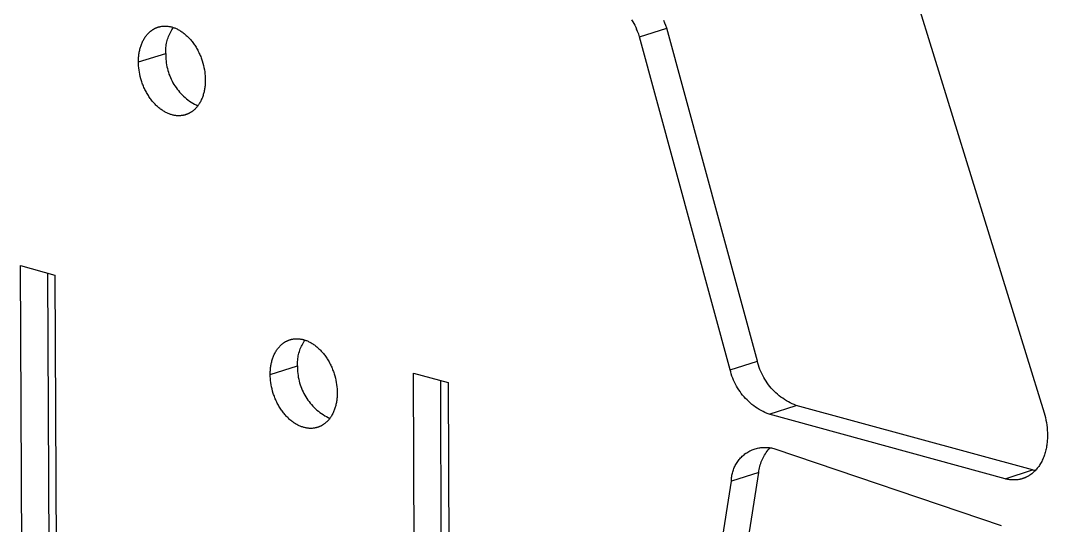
# Model space of a CAD drawing. Header units: millimetres. Extents: x 0 to 4030, y -54 to 2762.
# Drawn here: x 1079.81 to 1121.9, y 660.12 to 680.81 of the extents above; entities that cross this region are included whole.
import ezdxf

# ---------------------------------------------------------------- set-up
doc = ezdxf.new("R2010")
doc.units = ezdxf.units.MM
doc.header["$MEASUREMENT"] = 0
doc.layers.add('Utwórz2D linie widoczne', color=7, linetype='Continuous', true_color=0x000000)

msp = doc.modelspace()

# ---------------------------------------------------------------- linework, layer by layer
at = {"layer": 'Utwórz2D linie widoczne'}
for p, q in [((1116.095, 683.076), (1121.761, 664.738)), ((1104.857, 680.834), (1104.902, 680.761)), ((1104.902, 680.761), (1104.944, 680.687)), ((1104.944, 680.687), (1104.984, 680.611)), ((1106.221, 680.703), (1106.175, 680.807)), ((1106.263, 680.598), (1106.221, 680.703)), ((1084.965, 680.194), (1084.988, 680.223)), ((1084.988, 680.223), (1085.012, 680.25)), ((1085.012, 680.25), (1085.037, 680.277)), ((1085.037, 680.277), (1085.062, 680.303)), ((1085.062, 680.303), (1085.088, 680.327)), ((1085.088, 680.327), (1085.114, 680.351)), ((1085.114, 680.351), (1085.141, 680.373)), ((1085.141, 680.373), (1085.169, 680.395)), ((1085.169, 680.395), (1085.183, 680.405)), ((1085.183, 680.405), (1085.197, 680.415)), ((1085.197, 680.415), (1085.211, 680.424)), ((1085.211, 680.424), (1085.226, 680.434)), ((1085.226, 680.434), (1085.24, 680.443)), ((1085.24, 680.443), (1085.255, 680.452)), ((1085.255, 680.452), (1085.269, 680.46)), ((1085.269, 680.46), (1085.284, 680.468)), ((1085.284, 680.468), (1085.299, 680.476)), ((1085.299, 680.476), (1085.314, 680.484)), ((1085.314, 680.484), (1085.329, 680.491)), ((1085.329, 680.491), (1085.344, 680.498)), ((1085.344, 680.498), (1085.36, 680.505)), ((1085.36, 680.505), (1085.375, 680.512)), ((1085.375, 680.512), (1085.39, 680.518)), ((1085.39, 680.518), (1085.406, 680.524)), ((1085.406, 680.524), (1085.421, 680.529)), ((1085.421, 680.529), (1085.437, 680.534)), ((1085.437, 680.534), (1085.452, 680.539)), ((1085.452, 680.539), (1085.468, 680.544)), ((1085.468, 680.544), (1085.484, 680.548)), ((1085.484, 680.548), (1085.499, 680.552)), ((1085.499, 680.552), (1085.515, 680.556)), ((1085.515, 680.556), (1085.531, 680.56)), ((1085.531, 680.56), (1085.547, 680.563)), ((1085.547, 680.563), (1085.563, 680.566)), ((1085.563, 680.566), (1085.595, 680.571)), ((1085.595, 680.571), (1085.627, 680.575)), ((1085.627, 680.575), (1085.659, 680.578)), ((1085.659, 680.578), (1085.69, 680.58)), ((1085.69, 680.58), (1085.722, 680.58)), ((1085.722, 680.58), (1085.754, 680.58)), ((1085.754, 680.58), (1085.786, 680.579)), ((1085.786, 680.579), (1085.817, 680.576)), ((1085.817, 680.576), (1085.849, 680.573)), ((1085.849, 680.573), (1085.88, 680.569)), ((1085.876, 680.158), (1085.898, 680.213)), ((1085.88, 680.569), (1085.911, 680.563)), ((1085.898, 680.213), (1085.922, 680.267)), ((1085.911, 680.563), (1085.942, 680.557)), ((1085.922, 680.267), (1085.948, 680.32)), ((1085.942, 680.557), (1085.973, 680.55)), ((1085.948, 680.32), (1085.975, 680.372)), ((1085.973, 680.55), (1086.003, 680.543)), ((1085.975, 680.372), (1086.005, 680.424)), ((1086.003, 680.543), (1086.034, 680.534)), ((1086.005, 680.424), (1086.036, 680.474)), ((1086.034, 680.534), (1086.064, 680.524)), ((1086.036, 680.474), (1086.068, 680.523)), ((1086.064, 680.524), (1086.095, 680.514)), ((1086.095, 680.514), (1086.127, 680.502)), ((1086.127, 680.502), (1086.158, 680.49)), ((1086.158, 680.49), (1086.189, 680.476)), ((1086.189, 680.476), (1086.221, 680.461)), ((1086.221, 680.461), (1086.253, 680.445)), ((1086.253, 680.445), (1086.285, 680.428)), ((1086.285, 680.428), (1086.317, 680.41)), ((1086.317, 680.41), (1086.349, 680.391)), ((1086.349, 680.391), (1086.381, 680.371)), ((1086.381, 680.371), (1086.413, 680.35)), ((1086.413, 680.35), (1086.445, 680.328)), ((1086.445, 680.328), (1086.477, 680.305)), ((1086.477, 680.305), (1086.508, 680.28)), ((1086.508, 680.28), (1086.54, 680.255)), ((1086.54, 680.255), (1086.571, 680.228)), ((1086.571, 680.228), (1086.603, 680.2)), ((1104.984, 680.611), (1105.022, 680.534)), ((1105.022, 680.534), (1105.056, 680.456)), ((1105.102, 680.352), (1105.056, 680.456)), ((1105.145, 680.247), (1105.102, 680.352)), ((1105.183, 680.141), (1105.145, 680.247)), ((1105.183, 680.141), (1106.302, 680.492)), ((1106.302, 680.492), (1106.263, 680.598)), ((1110.01, 666.856), (1106.302, 680.492)), ((1084.747, 679.787), (1084.76, 679.825)), ((1084.76, 679.825), (1084.775, 679.862)), ((1084.775, 679.862), (1084.79, 679.898)), ((1084.79, 679.898), (1084.806, 679.934)), ((1084.806, 679.934), (1084.823, 679.969)), ((1084.823, 679.969), (1084.841, 680.004)), ((1084.841, 680.004), (1084.86, 680.037)), ((1084.86, 680.037), (1084.879, 680.07)), ((1084.879, 680.07), (1084.9, 680.103)), ((1084.9, 680.103), (1084.921, 680.134)), ((1084.921, 680.134), (1084.942, 680.164)), ((1084.942, 680.164), (1084.965, 680.194)), ((1085.774, 679.758), (1085.782, 679.816)), ((1085.782, 679.816), (1085.793, 679.874)), ((1085.793, 679.874), (1085.806, 679.932)), ((1085.806, 679.932), (1085.821, 679.989)), ((1085.821, 679.989), (1085.837, 680.046)), ((1085.837, 680.046), (1085.855, 680.102)), ((1085.855, 680.102), (1085.876, 680.158)), ((1086.603, 680.2), (1086.634, 680.172)), ((1086.634, 680.172), (1086.664, 680.142)), ((1086.664, 680.142), (1086.695, 680.111)), ((1086.695, 680.111), (1086.725, 680.079)), ((1086.725, 680.079), (1086.755, 680.047)), ((1086.755, 680.047), (1086.784, 680.013)), ((1086.784, 680.013), (1086.813, 679.978)), ((1086.813, 679.978), (1086.841, 679.943)), ((1086.841, 679.943), (1086.869, 679.907)), ((1086.869, 679.907), (1086.896, 679.87)), ((1086.896, 679.87), (1086.923, 679.832)), ((1086.923, 679.832), (1086.949, 679.793)), ((1086.949, 679.793), (1086.975, 679.754)), ((1108.894, 666.5), (1105.183, 680.141)), ((1084.641, 679.113), (1085.759, 679.463)), ((1084.652, 679.354), (1084.657, 679.394)), ((1084.657, 679.394), (1084.662, 679.434)), ((1084.662, 679.434), (1084.668, 679.474)), ((1084.668, 679.474), (1084.675, 679.514)), ((1084.675, 679.514), (1084.683, 679.554)), ((1084.683, 679.554), (1084.691, 679.594)), ((1084.691, 679.594), (1084.701, 679.633)), ((1084.701, 679.633), (1084.711, 679.672)), ((1084.711, 679.672), (1084.722, 679.711)), ((1084.722, 679.711), (1084.734, 679.749)), ((1084.734, 679.749), (1084.747, 679.787)), ((1085.758, 679.522), (1085.759, 679.581)), ((1085.759, 679.463), (1085.758, 679.522)), ((1085.759, 679.463), (1085.758, 679.384)), ((1085.758, 679.384), (1085.76, 679.306)), ((1085.759, 679.581), (1085.762, 679.64)), ((1085.762, 679.64), (1085.767, 679.699)), ((1085.767, 679.699), (1085.774, 679.758)), ((1086.975, 679.754), (1087, 679.713)), ((1087, 679.713), (1087.024, 679.673)), ((1087.024, 679.673), (1087.047, 679.631)), ((1087.047, 679.631), (1087.07, 679.59)), ((1087.07, 679.59), (1087.092, 679.547)), ((1087.092, 679.547), (1087.114, 679.504)), ((1087.114, 679.504), (1087.134, 679.461)), ((1087.134, 679.461), (1087.154, 679.418)), ((1087.154, 679.418), (1087.173, 679.374)), ((1087.173, 679.374), (1087.191, 679.329)), ((1084.641, 679.113), (1084.642, 679.193)), ((1084.642, 679.032), (1084.641, 679.113)), ((1084.642, 679.193), (1084.643, 679.233)), ((1084.647, 678.95), (1084.642, 679.032)), ((1084.643, 679.233), (1084.645, 679.273)), ((1084.645, 679.273), (1084.648, 679.313)), ((1084.654, 678.865), (1084.647, 678.95)), ((1084.648, 679.313), (1084.652, 679.354)), ((1085.76, 679.306), (1085.764, 679.228)), ((1085.764, 679.228), (1085.771, 679.149)), ((1085.771, 679.149), (1085.781, 679.072)), ((1085.781, 679.072), (1085.793, 678.994)), ((1085.793, 678.994), (1085.808, 678.917)), ((1087.191, 679.329), (1087.208, 679.285)), ((1087.208, 679.285), (1087.225, 679.24)), ((1087.225, 679.24), (1087.24, 679.195)), ((1087.24, 679.195), (1087.255, 679.151)), ((1087.255, 679.151), (1087.282, 679.061)), ((1087.282, 679.061), (1087.306, 678.971)), ((1087.306, 678.971), (1087.326, 678.882)), ((1084.665, 678.78), (1084.654, 678.865)), ((1084.678, 678.692), (1084.665, 678.78)), ((1084.695, 678.604), (1084.678, 678.692)), ((1084.716, 678.515), (1084.695, 678.604)), ((1085.808, 678.917), (1085.825, 678.841)), ((1085.825, 678.841), (1085.846, 678.765)), ((1085.846, 678.765), (1085.868, 678.69)), ((1085.868, 678.69), (1085.893, 678.616)), ((1085.893, 678.616), (1085.921, 678.542)), ((1085.921, 678.542), (1085.951, 678.47)), ((1087.326, 678.882), (1087.343, 678.793)), ((1087.343, 678.793), (1087.357, 678.706)), ((1087.357, 678.706), (1087.367, 678.62)), ((1087.367, 678.62), (1087.375, 678.535)), ((1087.375, 678.535), (1087.379, 678.453)), ((1084.739, 678.425), (1084.716, 678.515)), ((1084.766, 678.335), (1084.739, 678.425)), ((1084.781, 678.29), (1084.766, 678.335)), ((1084.797, 678.245), (1084.781, 678.29)), ((1084.813, 678.201), (1084.797, 678.245)), ((1084.831, 678.156), (1084.813, 678.201)), ((1084.849, 678.112), (1084.831, 678.156)), ((1084.868, 678.068), (1084.849, 678.112)), ((1085.951, 678.47), (1085.984, 678.399)), ((1085.984, 678.399), (1086.019, 678.329)), ((1086.019, 678.329), (1086.056, 678.26)), ((1086.056, 678.26), (1086.096, 678.192)), ((1086.096, 678.192), (1086.138, 678.126)), ((1086.138, 678.126), (1086.182, 678.061)), ((1087.369, 678.131), (1087.365, 678.091)), ((1087.373, 678.171), (1087.369, 678.131)), ((1087.376, 678.212), (1087.373, 678.171)), ((1087.378, 678.252), (1087.376, 678.212)), ((1087.38, 678.292), (1087.378, 678.252)), ((1087.379, 678.453), (1087.381, 678.372)), ((1087.381, 678.372), (1087.38, 678.292)), ((1084.887, 678.025), (1084.868, 678.068)), ((1084.908, 677.981), (1084.887, 678.025)), ((1084.929, 677.939), (1084.908, 677.981)), ((1084.951, 677.896), (1084.929, 677.939)), ((1084.974, 677.854), (1084.951, 677.896)), ((1084.998, 677.813), (1084.974, 677.854)), ((1085.022, 677.772), (1084.998, 677.813)), ((1085.047, 677.732), (1085.022, 677.772)), ((1085.072, 677.693), (1085.047, 677.732)), ((1085.098, 677.654), (1085.072, 677.693)), ((1086.182, 678.061), (1086.229, 677.998)), ((1086.229, 677.998), (1086.277, 677.936)), ((1086.277, 677.936), (1086.328, 677.877)), ((1086.328, 677.877), (1086.38, 677.818)), ((1086.38, 677.818), (1086.435, 677.762)), ((1086.435, 677.762), (1086.491, 677.708)), ((1086.491, 677.708), (1086.55, 677.655)), ((1087.274, 677.697), (1087.261, 677.66)), ((1087.287, 677.735), (1087.274, 677.697)), ((1087.299, 677.774), (1087.287, 677.735)), ((1087.31, 677.812), (1087.299, 677.774)), ((1087.32, 677.851), (1087.31, 677.812)), ((1087.33, 677.891), (1087.32, 677.851)), ((1087.338, 677.93), (1087.33, 677.891)), ((1087.346, 677.97), (1087.338, 677.93)), ((1087.353, 678.01), (1087.346, 677.97)), ((1087.359, 678.05), (1087.353, 678.01)), ((1087.365, 678.091), (1087.359, 678.05)), ((1085.125, 677.616), (1085.098, 677.654)), ((1085.152, 677.579), (1085.125, 677.616)), ((1085.18, 677.543), (1085.152, 677.579)), ((1085.208, 677.508), (1085.18, 677.543)), ((1085.237, 677.473), (1085.208, 677.508)), ((1085.266, 677.439), (1085.237, 677.473)), ((1085.296, 677.407), (1085.266, 677.439)), ((1085.326, 677.375), (1085.296, 677.407)), ((1085.357, 677.344), (1085.326, 677.375)), ((1085.387, 677.315), (1085.357, 677.344)), ((1085.418, 677.286), (1085.387, 677.315)), ((1085.449, 677.258), (1085.418, 677.286)), ((1086.55, 677.655), (1086.61, 677.605)), ((1086.61, 677.605), (1086.671, 677.556)), ((1086.671, 677.556), (1086.735, 677.51)), ((1086.735, 677.51), (1086.8, 677.466)), ((1086.8, 677.466), (1086.866, 677.424)), ((1086.866, 677.424), (1086.934, 677.385)), ((1086.934, 677.385), (1087.003, 677.347)), ((1087.003, 677.347), (1087.073, 677.312)), ((1087.056, 677.291), (1087.033, 677.262)), ((1087.079, 677.32), (1087.056, 677.291)), ((1087.1, 677.351), (1087.079, 677.32)), ((1087.121, 677.382), (1087.1, 677.351)), ((1087.142, 677.414), (1087.121, 677.382)), ((1087.161, 677.447), (1087.142, 677.414)), ((1087.18, 677.481), (1087.161, 677.447)), ((1087.198, 677.516), (1087.18, 677.481)), ((1087.215, 677.551), (1087.198, 677.516)), ((1087.231, 677.587), (1087.215, 677.551)), ((1087.246, 677.623), (1087.231, 677.587)), ((1087.261, 677.66), (1087.246, 677.623)), ((1085.481, 677.232), (1085.449, 677.258)), ((1085.512, 677.206), (1085.481, 677.232)), ((1085.544, 677.182), (1085.512, 677.206)), ((1085.576, 677.158), (1085.544, 677.182)), ((1085.608, 677.136), (1085.576, 677.158)), ((1085.64, 677.115), (1085.608, 677.136)), ((1085.672, 677.095), (1085.64, 677.115)), ((1085.704, 677.076), (1085.672, 677.095)), ((1085.736, 677.058), (1085.704, 677.076)), ((1085.768, 677.041), (1085.736, 677.058)), ((1085.8, 677.025), (1085.768, 677.041)), ((1085.831, 677.01), (1085.8, 677.025)), ((1085.863, 676.996), (1085.831, 677.01)), ((1085.894, 676.984), (1085.863, 676.996)), ((1085.925, 676.972), (1085.894, 676.984)), ((1085.956, 676.961), (1085.925, 676.972)), ((1085.987, 676.952), (1085.956, 676.961)), ((1086.017, 676.943), (1085.987, 676.952)), ((1086.048, 676.935), (1086.017, 676.943)), ((1086.078, 676.928), (1086.048, 676.935)), ((1086.109, 676.922), (1086.078, 676.928)), ((1086.14, 676.917), (1086.109, 676.922)), ((1086.171, 676.913), (1086.14, 676.917)), ((1086.203, 676.909), (1086.171, 676.913)), ((1086.235, 676.907), (1086.203, 676.909)), ((1086.266, 676.906), (1086.235, 676.907)), ((1086.298, 676.905), (1086.266, 676.906)), ((1086.33, 676.906), (1086.298, 676.905)), ((1086.362, 676.908), (1086.33, 676.906)), ((1086.394, 676.91), (1086.362, 676.908)), ((1086.426, 676.914), (1086.394, 676.91)), ((1086.458, 676.919), (1086.426, 676.914)), ((1086.473, 676.922), (1086.458, 676.919)), ((1086.489, 676.926), (1086.473, 676.922)), ((1086.505, 676.929), (1086.489, 676.926)), ((1086.521, 676.933), (1086.505, 676.929)), ((1086.537, 676.937), (1086.521, 676.933)), ((1086.552, 676.941), (1086.537, 676.937)), ((1086.568, 676.946), (1086.552, 676.941)), ((1086.584, 676.951), (1086.568, 676.946)), ((1086.599, 676.956), (1086.584, 676.951)), ((1086.615, 676.962), (1086.599, 676.956)), ((1086.63, 676.968), (1086.615, 676.962)), ((1086.646, 676.974), (1086.63, 676.968)), ((1086.661, 676.98), (1086.646, 676.974)), ((1086.676, 676.987), (1086.661, 676.98)), ((1086.691, 676.994), (1086.676, 676.987)), ((1086.706, 677.001), (1086.691, 676.994)), ((1086.721, 677.009), (1086.706, 677.001)), ((1086.736, 677.017), (1086.721, 677.009)), ((1086.751, 677.025), (1086.736, 677.017)), ((1086.766, 677.033), (1086.751, 677.025)), ((1086.78, 677.042), (1086.766, 677.033)), ((1086.795, 677.051), (1086.78, 677.042)), ((1086.809, 677.061), (1086.795, 677.051)), ((1086.824, 677.07), (1086.809, 677.061)), ((1086.838, 677.08), (1086.824, 677.07)), ((1086.852, 677.09), (1086.838, 677.08)), ((1086.879, 677.112), (1086.852, 677.09)), ((1086.906, 677.134), (1086.879, 677.112)), ((1086.933, 677.158), (1086.906, 677.134)), ((1086.959, 677.182), (1086.933, 677.158)), ((1086.984, 677.208), (1086.959, 677.182)), ((1087.009, 677.234), (1086.984, 677.208)), ((1087.033, 677.262), (1087.009, 677.234)), ((1079.953, 637.827), (1079.808, 670.764)), ((1079.808, 670.764), (1081.218, 670.379)), ((1081.068, 638.189), (1080.928, 670.458)), ((1081.218, 670.379), (1081.359, 637.431)), ((1090.545, 667.566), (1090.573, 667.587)), ((1090.573, 667.587), (1090.587, 667.597)), ((1090.587, 667.597), (1090.601, 667.607)), ((1090.601, 667.607), (1090.615, 667.617)), ((1090.615, 667.617), (1090.63, 667.626)), ((1090.63, 667.626), (1090.644, 667.635)), ((1090.644, 667.635), (1090.659, 667.644)), ((1090.659, 667.644), (1090.674, 667.652)), ((1090.674, 667.652), (1090.688, 667.66)), ((1090.688, 667.66), (1090.703, 667.668)), ((1090.703, 667.668), (1090.718, 667.676)), ((1090.718, 667.676), (1090.733, 667.683)), ((1090.733, 667.683), (1090.749, 667.69)), ((1090.749, 667.69), (1090.764, 667.697)), ((1090.764, 667.697), (1090.779, 667.703)), ((1090.779, 667.703), (1090.795, 667.709)), ((1090.795, 667.709), (1090.81, 667.715)), ((1090.81, 667.715), (1090.826, 667.721)), ((1090.826, 667.721), (1090.841, 667.726)), ((1090.841, 667.726), (1090.857, 667.731)), ((1090.857, 667.731), (1090.873, 667.735)), ((1090.873, 667.735), (1090.888, 667.74)), ((1090.888, 667.74), (1090.904, 667.744)), ((1090.904, 667.744), (1090.92, 667.747)), ((1090.92, 667.747), (1090.936, 667.751)), ((1090.936, 667.751), (1090.952, 667.754)), ((1090.952, 667.754), (1090.968, 667.757)), ((1090.968, 667.757), (1090.999, 667.762)), ((1090.999, 667.762), (1091.031, 667.766)), ((1091.031, 667.766), (1091.063, 667.768)), ((1091.063, 667.768), (1091.095, 667.77)), ((1091.095, 667.77), (1091.127, 667.771)), ((1091.127, 667.771), (1091.159, 667.77)), ((1091.159, 667.77), (1091.191, 667.769)), ((1091.191, 667.769), (1091.223, 667.766)), ((1091.223, 667.766), (1091.254, 667.763)), ((1091.254, 667.763), (1091.286, 667.758)), ((1091.286, 667.758), (1091.317, 667.753)), ((1091.317, 667.753), (1091.348, 667.747)), ((1091.348, 667.747), (1091.378, 667.74)), ((1091.374, 667.565), (1091.402, 667.616)), ((1091.378, 667.74), (1091.409, 667.732)), ((1091.402, 667.616), (1091.433, 667.666)), ((1091.409, 667.732), (1091.439, 667.723)), ((1091.433, 667.666), (1091.465, 667.715)), ((1091.439, 667.723), (1091.47, 667.713)), ((1091.47, 667.713), (1091.501, 667.703)), ((1091.501, 667.703), (1091.532, 667.691)), ((1091.532, 667.691), (1091.564, 667.678)), ((1091.564, 667.678), (1091.595, 667.664)), ((1091.595, 667.664), (1091.627, 667.65)), ((1091.627, 667.65), (1091.659, 667.634)), ((1091.659, 667.634), (1091.691, 667.617)), ((1091.691, 667.617), (1091.723, 667.599)), ((1091.723, 667.599), (1091.755, 667.58)), ((1090.209, 667.128), (1090.226, 667.163)), ((1090.226, 667.163), (1090.244, 667.198)), ((1090.244, 667.198), (1090.263, 667.231)), ((1090.263, 667.231), (1090.282, 667.264)), ((1090.282, 667.264), (1090.303, 667.296)), ((1090.303, 667.296), (1090.324, 667.328)), ((1090.324, 667.328), (1090.346, 667.358)), ((1090.346, 667.358), (1090.368, 667.388)), ((1090.368, 667.388), (1090.392, 667.416)), ((1090.392, 667.416), (1090.416, 667.444)), ((1090.416, 667.444), (1090.44, 667.47)), ((1090.44, 667.47), (1090.466, 667.496)), ((1090.466, 667.496), (1090.492, 667.52)), ((1090.492, 667.52), (1090.518, 667.544)), ((1090.518, 667.544), (1090.545, 667.566)), ((1091.206, 667.128), (1091.221, 667.185)), ((1091.221, 667.185), (1091.237, 667.241)), ((1091.237, 667.241), (1091.255, 667.297)), ((1091.255, 667.297), (1091.275, 667.352)), ((1091.275, 667.352), (1091.297, 667.407)), ((1091.297, 667.407), (1091.321, 667.46)), ((1091.321, 667.46), (1091.346, 667.513)), ((1091.346, 667.513), (1091.374, 667.565)), ((1091.755, 667.58), (1091.787, 667.559)), ((1091.787, 667.559), (1091.819, 667.538)), ((1091.819, 667.538), (1091.851, 667.516)), ((1091.851, 667.516), (1091.883, 667.492)), ((1091.883, 667.492), (1091.915, 667.468)), ((1091.915, 667.468), (1091.946, 667.442)), ((1091.946, 667.442), (1091.978, 667.415)), ((1091.978, 667.415), (1092.009, 667.388)), ((1092.009, 667.388), (1092.04, 667.359)), ((1092.04, 667.359), (1092.071, 667.329)), ((1092.071, 667.329), (1092.101, 667.298)), ((1092.101, 667.298), (1092.132, 667.266)), ((1092.132, 667.266), (1092.161, 667.234)), ((1092.161, 667.234), (1092.191, 667.2)), ((1092.191, 667.2), (1092.219, 667.165)), ((1092.219, 667.165), (1092.248, 667.13)), ((1090.078, 666.71), (1090.085, 666.749)), ((1090.085, 666.749), (1090.094, 666.789)), ((1090.094, 666.789), (1090.103, 666.828)), ((1090.103, 666.828), (1090.114, 666.867)), ((1090.114, 666.867), (1090.125, 666.906)), ((1090.125, 666.906), (1090.137, 666.944)), ((1090.137, 666.944), (1090.15, 666.982)), ((1090.15, 666.982), (1090.163, 667.019)), ((1090.163, 667.019), (1090.178, 667.056)), ((1090.178, 667.056), (1090.193, 667.093)), ((1090.193, 667.093), (1090.209, 667.128)), ((1091.159, 666.722), (1091.16, 666.78)), ((1091.16, 666.78), (1091.163, 666.839)), ((1091.163, 666.839), (1091.168, 666.897)), ((1091.168, 666.897), (1091.174, 666.955)), ((1091.174, 666.955), (1091.183, 667.013)), ((1091.183, 667.013), (1091.194, 667.071)), ((1091.194, 667.071), (1091.206, 667.128)), ((1092.248, 667.13), (1092.276, 667.093)), ((1092.276, 667.093), (1092.303, 667.056)), ((1092.303, 667.056), (1092.33, 667.018)), ((1092.33, 667.018), (1092.356, 666.979)), ((1092.356, 666.979), (1092.382, 666.94)), ((1092.382, 666.94), (1092.407, 666.9)), ((1092.407, 666.9), (1092.431, 666.859)), ((1092.431, 666.859), (1092.454, 666.818)), ((1092.454, 666.818), (1092.477, 666.776)), ((1092.477, 666.776), (1092.499, 666.733)), ((1108.894, 666.5), (1110.01, 666.856)), ((1110.033, 666.769), (1110.01, 666.856)), ((1110.058, 666.683), (1110.033, 666.769)), ((1090.043, 666.309), (1091.16, 666.663)), ((1090.043, 666.309), (1090.044, 666.389)), ((1090.044, 666.389), (1090.045, 666.429)), ((1090.045, 666.429), (1090.048, 666.469)), ((1090.048, 666.469), (1090.051, 666.509)), ((1090.051, 666.509), (1090.055, 666.549)), ((1090.055, 666.549), (1090.059, 666.589)), ((1090.059, 666.589), (1090.065, 666.63)), ((1090.065, 666.63), (1090.071, 666.67)), ((1090.071, 666.67), (1090.078, 666.71)), ((1091.16, 666.663), (1091.159, 666.722)), ((1091.16, 666.663), (1091.159, 666.584)), ((1091.159, 666.584), (1091.161, 666.505)), ((1091.161, 666.505), (1091.165, 666.427)), ((1091.165, 666.427), (1091.172, 666.348)), ((1091.172, 666.348), (1091.182, 666.27)), ((1092.499, 666.733), (1092.521, 666.691)), ((1092.521, 666.691), (1092.541, 666.647)), ((1092.541, 666.647), (1092.561, 666.604)), ((1092.561, 666.604), (1092.58, 666.56)), ((1092.58, 666.56), (1092.598, 666.515)), ((1092.598, 666.515), (1092.615, 666.471)), ((1092.615, 666.471), (1092.632, 666.426)), ((1092.632, 666.426), (1092.648, 666.381)), ((1092.648, 666.381), (1092.662, 666.336)), ((1092.662, 666.336), (1092.689, 666.247)), ((1096.01, 633.303), (1095.916, 666.365)), ((1095.916, 666.365), (1097.338, 665.977)), ((1108.916, 666.413), (1108.894, 666.5)), ((1108.941, 666.327), (1108.916, 666.413)), ((1108.969, 666.241), (1108.941, 666.327)), ((1110.086, 666.597), (1110.058, 666.683)), ((1110.117, 666.513), (1110.086, 666.597)), ((1110.151, 666.43), (1110.117, 666.513)), ((1110.188, 666.348), (1110.151, 666.43)), ((1110.228, 666.267), (1110.188, 666.348)), ((1090.044, 666.228), (1090.043, 666.309)), ((1090.049, 666.146), (1090.044, 666.228)), ((1090.056, 666.061), (1090.049, 666.146)), ((1090.067, 665.975), (1090.056, 666.061)), ((1090.08, 665.888), (1090.067, 665.975)), ((1091.182, 666.27), (1091.194, 666.192)), ((1091.194, 666.192), (1091.209, 666.115)), ((1091.209, 666.115), (1091.227, 666.038)), ((1091.227, 666.038), (1091.247, 665.962)), ((1091.247, 665.962), (1091.27, 665.887)), ((1092.689, 666.247), (1092.713, 666.157)), ((1092.713, 666.157), (1092.733, 666.067)), ((1092.733, 666.067), (1092.75, 665.979)), ((1092.75, 665.979), (1092.764, 665.892)), ((1097.124, 633.668), (1097.035, 666.06)), ((1097.338, 665.977), (1097.428, 632.903)), ((1109, 666.157), (1108.969, 666.241)), ((1109.034, 666.074), (1109, 666.157)), ((1109.071, 665.992), (1109.034, 666.074)), ((1109.111, 665.911), (1109.071, 665.992)), ((1109.154, 665.832), (1109.111, 665.911)), ((1110.27, 666.188), (1110.228, 666.267)), ((1110.316, 666.11), (1110.27, 666.188)), ((1110.364, 666.034), (1110.316, 666.11)), ((1110.414, 665.96), (1110.364, 666.034)), ((1110.467, 665.887), (1110.414, 665.96)), ((1090.097, 665.8), (1090.08, 665.888)), ((1090.118, 665.711), (1090.097, 665.8)), ((1090.141, 665.621), (1090.118, 665.711)), ((1090.168, 665.531), (1090.141, 665.621)), ((1090.183, 665.486), (1090.168, 665.531)), ((1090.199, 665.441), (1090.183, 665.486)), ((1091.27, 665.887), (1091.295, 665.812)), ((1091.295, 665.812), (1091.323, 665.739)), ((1091.323, 665.739), (1091.354, 665.666)), ((1091.354, 665.666), (1091.386, 665.595)), ((1091.386, 665.595), (1091.422, 665.524)), ((1091.422, 665.524), (1091.46, 665.455)), ((1092.764, 665.892), (1092.775, 665.806)), ((1092.775, 665.806), (1092.782, 665.721)), ((1092.782, 665.721), (1092.786, 665.639)), ((1092.786, 665.639), (1092.788, 665.558)), ((1092.788, 665.558), (1092.787, 665.478)), ((1109.199, 665.754), (1109.154, 665.832)), ((1109.247, 665.678), (1109.199, 665.754)), ((1109.298, 665.603), (1109.247, 665.678)), ((1109.351, 665.531), (1109.298, 665.603)), ((1109.406, 665.46), (1109.351, 665.531)), ((1110.523, 665.816), (1110.467, 665.887)), ((1110.581, 665.748), (1110.523, 665.816)), ((1110.642, 665.681), (1110.581, 665.748)), ((1110.704, 665.617), (1110.642, 665.681)), ((1110.769, 665.554), (1110.704, 665.617)), ((1110.836, 665.494), (1110.769, 665.554)), ((1110.905, 665.437), (1110.836, 665.494)), ((1090.215, 665.397), (1090.199, 665.441)), ((1090.233, 665.352), (1090.215, 665.397)), ((1090.251, 665.308), (1090.233, 665.352)), ((1090.27, 665.264), (1090.251, 665.308)), ((1090.289, 665.22), (1090.27, 665.264)), ((1090.31, 665.177), (1090.289, 665.22)), ((1090.331, 665.134), (1090.31, 665.177)), ((1090.353, 665.092), (1090.331, 665.134)), ((1090.376, 665.05), (1090.353, 665.092)), ((1091.46, 665.455), (1091.5, 665.387)), ((1091.5, 665.387), (1091.542, 665.321)), ((1091.542, 665.321), (1091.586, 665.256)), ((1091.586, 665.256), (1091.633, 665.193)), ((1091.633, 665.193), (1091.682, 665.131)), ((1091.682, 665.131), (1091.733, 665.071)), ((1091.733, 665.071), (1091.786, 665.013)), ((1092.737, 665.078), (1092.727, 665.038)), ((1092.745, 665.117), (1092.737, 665.078)), ((1092.753, 665.157), (1092.745, 665.117)), ((1092.76, 665.197), (1092.753, 665.157)), ((1092.766, 665.237), (1092.76, 665.197)), ((1092.771, 665.277), (1092.766, 665.237)), ((1092.776, 665.317), (1092.771, 665.277)), ((1092.78, 665.358), (1092.776, 665.317)), ((1092.783, 665.398), (1092.78, 665.358)), ((1092.785, 665.438), (1092.783, 665.398)), ((1092.787, 665.478), (1092.785, 665.438)), ((1109.464, 665.391), (1109.406, 665.46)), ((1109.525, 665.325), (1109.464, 665.391)), ((1109.588, 665.26), (1109.525, 665.325)), ((1109.653, 665.198), (1109.588, 665.26)), ((1109.72, 665.138), (1109.653, 665.198)), ((1109.789, 665.08), (1109.72, 665.138)), ((1109.86, 665.025), (1109.789, 665.08)), ((1110.977, 665.382), (1110.905, 665.437)), ((1111.049, 665.329), (1110.977, 665.382)), ((1111.124, 665.279), (1111.049, 665.329)), ((1111.201, 665.232), (1111.124, 665.279)), ((1111.279, 665.187), (1111.201, 665.232)), ((1111.358, 665.145), (1111.279, 665.187)), ((1111.439, 665.106), (1111.358, 665.145)), ((1111.521, 665.069), (1111.439, 665.106)), ((1111.605, 665.036), (1111.521, 665.069)), ((1090.4, 665.009), (1090.376, 665.05)), ((1090.424, 664.968), (1090.4, 665.009)), ((1090.449, 664.928), (1090.424, 664.968)), ((1090.474, 664.888), (1090.449, 664.928)), ((1090.501, 664.85), (1090.474, 664.888)), ((1090.527, 664.812), (1090.501, 664.85)), ((1090.555, 664.775), (1090.527, 664.812)), ((1090.582, 664.738), (1090.555, 664.775)), ((1090.611, 664.703), (1090.582, 664.738)), ((1090.64, 664.668), (1090.611, 664.703)), ((1090.669, 664.634), (1090.64, 664.668)), ((1091.786, 665.013), (1091.841, 664.956)), ((1091.841, 664.956), (1091.898, 664.902)), ((1091.898, 664.902), (1091.957, 664.849)), ((1091.957, 664.849), (1092.017, 664.799)), ((1092.017, 664.799), (1092.079, 664.75)), ((1092.079, 664.75), (1092.143, 664.704)), ((1092.143, 664.704), (1092.208, 664.66)), ((1092.208, 664.66), (1092.275, 664.618)), ((1092.586, 664.669), (1092.567, 664.635)), ((1092.604, 664.703), (1092.586, 664.669)), ((1092.621, 664.738), (1092.604, 664.703)), ((1092.637, 664.774), (1092.621, 664.738)), ((1092.653, 664.81), (1092.637, 664.774)), ((1092.667, 664.847), (1092.653, 664.81)), ((1092.681, 664.885), (1092.667, 664.847)), ((1092.694, 664.922), (1092.681, 664.885)), ((1092.706, 664.961), (1092.694, 664.922)), ((1092.717, 664.999), (1092.706, 664.961)), ((1092.727, 665.038), (1092.717, 664.999)), ((1109.933, 664.972), (1109.86, 665.025)), ((1110.007, 664.922), (1109.933, 664.972)), ((1110.084, 664.875), (1110.007, 664.922)), ((1110.162, 664.83), (1110.084, 664.875)), ((1110.241, 664.788), (1110.162, 664.83)), ((1110.322, 664.749), (1110.241, 664.788)), ((1110.405, 664.713), (1110.322, 664.749)), ((1110.488, 664.679), (1110.405, 664.713)), ((1110.488, 664.679), (1111.605, 665.036)), ((1120.165, 662.033), (1110.488, 664.679)), ((1121.281, 662.392), (1111.605, 665.036)), ((1121.761, 664.738), (1121.79, 664.638)), ((1121.79, 664.638), (1121.815, 664.537)), ((1090.699, 664.602), (1090.669, 664.634)), ((1090.729, 664.57), (1090.699, 664.602)), ((1090.759, 664.539), (1090.729, 664.57)), ((1090.79, 664.509), (1090.759, 664.539)), ((1090.821, 664.48), (1090.79, 664.509)), ((1090.852, 664.453), (1090.821, 664.48)), ((1090.884, 664.426), (1090.852, 664.453)), ((1090.915, 664.4), (1090.884, 664.426)), ((1090.947, 664.376), (1090.915, 664.4)), ((1090.979, 664.352), (1090.947, 664.376)), ((1091.011, 664.33), (1090.979, 664.352)), ((1091.043, 664.309), (1091.011, 664.33)), ((1091.075, 664.288), (1091.043, 664.309)), ((1091.107, 664.269), (1091.075, 664.288)), ((1091.139, 664.251), (1091.107, 664.269)), ((1091.171, 664.234), (1091.139, 664.251)), ((1091.203, 664.218), (1091.171, 664.234)), ((1091.235, 664.203), (1091.203, 664.218)), ((1092.171, 664.223), (1092.156, 664.215)), ((1092.186, 664.232), (1092.171, 664.223)), ((1092.2, 664.241), (1092.186, 664.232)), ((1092.215, 664.25), (1092.2, 664.241)), ((1092.229, 664.26), (1092.215, 664.25)), ((1092.243, 664.27), (1092.229, 664.26)), ((1092.257, 664.28), (1092.243, 664.27)), ((1092.285, 664.301), (1092.257, 664.28)), ((1092.275, 664.618), (1092.343, 664.579)), ((1092.312, 664.323), (1092.285, 664.301)), ((1092.338, 664.346), (1092.312, 664.323)), ((1092.364, 664.371), (1092.338, 664.346)), ((1092.343, 664.579), (1092.413, 664.542)), ((1092.39, 664.396), (1092.364, 664.371)), ((1092.414, 664.423), (1092.39, 664.396)), ((1092.413, 664.542), (1092.483, 664.507)), ((1092.439, 664.451), (1092.414, 664.423)), ((1092.462, 664.479), (1092.439, 664.451)), ((1092.484, 664.509), (1092.462, 664.479)), ((1092.506, 664.539), (1092.484, 664.509)), ((1092.527, 664.57), (1092.506, 664.539)), ((1092.548, 664.602), (1092.527, 664.57)), ((1092.567, 664.635), (1092.548, 664.602)), ((1121.815, 664.537), (1121.837, 664.436)), ((1121.837, 664.436), (1121.856, 664.334)), ((1121.856, 664.334), (1121.871, 664.231)), ((1121.871, 664.231), (1121.884, 664.128)), ((1091.266, 664.19), (1091.235, 664.203)), ((1091.297, 664.177), (1091.266, 664.19)), ((1091.329, 664.165), (1091.297, 664.177)), ((1091.36, 664.154), (1091.329, 664.165)), ((1091.39, 664.145), (1091.36, 664.154)), ((1091.421, 664.136), (1091.39, 664.145)), ((1091.451, 664.128), (1091.421, 664.136)), ((1091.482, 664.121), (1091.451, 664.128)), ((1091.513, 664.115), (1091.482, 664.121)), ((1091.544, 664.109), (1091.513, 664.115)), ((1091.575, 664.105), (1091.544, 664.109)), ((1091.607, 664.101), (1091.575, 664.105)), ((1091.639, 664.099), (1091.607, 664.101)), ((1091.67, 664.097), (1091.639, 664.099)), ((1091.702, 664.097), (1091.67, 664.097)), ((1091.734, 664.097), (1091.702, 664.097)), ((1091.766, 664.099), (1091.734, 664.097)), ((1091.798, 664.102), (1091.766, 664.099)), ((1091.83, 664.105), (1091.798, 664.102)), ((1091.862, 664.11), (1091.83, 664.105)), ((1091.878, 664.113), (1091.862, 664.11)), ((1091.894, 664.116), (1091.878, 664.113)), ((1091.91, 664.12), (1091.894, 664.116)), ((1091.926, 664.124), (1091.91, 664.12)), ((1091.941, 664.128), (1091.926, 664.124)), ((1091.957, 664.132), (1091.941, 664.128)), ((1091.973, 664.137), (1091.957, 664.132)), ((1091.989, 664.141), (1091.973, 664.137)), ((1092.004, 664.147), (1091.989, 664.141)), ((1092.02, 664.152), (1092.004, 664.147)), ((1092.035, 664.158), (1092.02, 664.152)), ((1092.051, 664.164), (1092.035, 664.158)), ((1092.066, 664.17), (1092.051, 664.164)), ((1092.081, 664.177), (1092.066, 664.17)), ((1092.096, 664.184), (1092.081, 664.177)), ((1092.111, 664.191), (1092.096, 664.184)), ((1092.127, 664.199), (1092.111, 664.191)), ((1092.141, 664.206), (1092.127, 664.199)), ((1092.156, 664.215), (1092.141, 664.206)), ((1121.884, 664.128), (1121.892, 664.024)), ((1121.892, 664.024), (1121.898, 663.92)), ((1121.898, 663.92), (1121.9, 663.816)), ((1121.9, 663.816), (1121.898, 663.716)), ((1121.871, 663.414), (1121.863, 663.363)), ((1121.878, 663.464), (1121.871, 663.414)), ((1121.884, 663.515), (1121.878, 663.464)), ((1121.889, 663.565), (1121.884, 663.515)), ((1121.893, 663.615), (1121.889, 663.565)), ((1121.896, 663.666), (1121.893, 663.615)), ((1121.898, 663.716), (1121.896, 663.666)), ((1109.357, 662.924), (1109.391, 662.957)), ((1109.391, 662.957), (1109.427, 662.988)), ((1109.427, 662.988), (1109.464, 663.019)), ((1109.464, 663.019), (1109.501, 663.048)), ((1109.501, 663.048), (1109.54, 663.076)), ((1109.54, 663.076), (1109.58, 663.102)), ((1109.58, 663.102), (1109.62, 663.127)), ((1109.62, 663.127), (1109.662, 663.151)), ((1109.662, 663.151), (1109.704, 663.173)), ((1109.704, 663.173), (1109.747, 663.194)), ((1109.747, 663.194), (1109.791, 663.213)), ((1109.791, 663.213), (1109.835, 663.231)), ((1109.835, 663.231), (1109.88, 663.247)), ((1109.88, 663.247), (1109.925, 663.262)), ((1109.925, 663.262), (1109.971, 663.275)), ((1109.971, 663.275), (1110.018, 663.286)), ((1110.018, 663.286), (1110.064, 663.296)), ((1110.064, 663.296), (1110.111, 663.304)), ((1110.111, 663.304), (1110.158, 663.31)), ((1110.158, 663.31), (1110.206, 663.315)), ((1110.206, 663.315), (1110.254, 663.319)), ((1110.254, 663.319), (1110.301, 663.32)), ((1110.276, 662.951), (1110.307, 663.006)), ((1110.301, 663.32), (1110.349, 663.32)), ((1110.307, 663.006), (1110.339, 663.06)), ((1110.339, 663.06), (1110.374, 663.113)), ((1110.349, 663.32), (1110.397, 663.318)), ((1110.374, 663.113), (1110.41, 663.165)), ((1110.397, 663.318), (1110.444, 663.315)), ((1110.41, 663.165), (1110.448, 663.215)), ((1110.444, 663.315), (1110.492, 663.31)), ((1110.448, 663.215), (1110.488, 663.264)), ((1110.488, 663.264), (1110.529, 663.312)), ((1110.492, 663.31), (1110.539, 663.303)), ((1110.539, 663.303), (1110.586, 663.295)), ((1110.586, 663.295), (1110.632, 663.285)), ((1110.632, 663.285), (1110.679, 663.273)), ((1110.679, 663.273), (1110.725, 663.26)), ((1110.725, 663.26), (1120.003, 660.12)), ((1121.762, 662.971), (1121.745, 662.925)), ((1121.778, 663.019), (1121.762, 662.971)), ((1121.794, 663.067), (1121.778, 663.019)), ((1121.808, 663.115), (1121.794, 663.067)), ((1121.821, 663.164), (1121.808, 663.115)), ((1121.833, 663.214), (1121.821, 663.164)), ((1121.844, 663.263), (1121.833, 663.214)), ((1121.854, 663.313), (1121.844, 663.263)), ((1121.863, 663.363), (1121.854, 663.313)), ((1109.062, 662.494), (1109.082, 662.537)), ((1109.082, 662.537), (1109.103, 662.58)), ((1109.103, 662.58), (1109.126, 662.622)), ((1109.126, 662.622), (1109.15, 662.663)), ((1109.15, 662.663), (1109.175, 662.703)), ((1109.175, 662.703), (1109.202, 662.742)), ((1109.202, 662.742), (1109.231, 662.781)), ((1109.231, 662.781), (1109.26, 662.818)), ((1109.26, 662.818), (1109.291, 662.854)), ((1109.291, 662.854), (1109.323, 662.89)), ((1109.323, 662.89), (1109.357, 662.924)), ((1110.098, 662.48), (1110.113, 662.542)), ((1110.113, 662.542), (1110.13, 662.602)), ((1110.13, 662.602), (1110.15, 662.662)), ((1110.15, 662.662), (1110.171, 662.722)), ((1110.171, 662.722), (1110.194, 662.78)), ((1110.194, 662.78), (1110.22, 662.838)), ((1110.22, 662.838), (1110.247, 662.895)), ((1110.247, 662.895), (1110.276, 662.951)), ((1121.54, 662.538), (1121.512, 662.5)), ((1121.567, 662.577), (1121.54, 662.538)), ((1121.593, 662.617), (1121.567, 662.577)), ((1121.617, 662.659), (1121.593, 662.617)), ((1121.641, 662.701), (1121.617, 662.659)), ((1121.664, 662.744), (1121.641, 662.701)), ((1121.686, 662.788), (1121.664, 662.744)), ((1121.706, 662.833), (1121.686, 662.788)), ((1121.726, 662.878), (1121.706, 662.833)), ((1121.745, 662.925), (1121.726, 662.878)), ((1105.082, 630.528), (1110.064, 662.294)), ((1110.064, 662.294), (1108.948, 661.937)), ((1108.955, 662.08), (1108.96, 662.127)), ((1108.96, 662.127), (1108.967, 662.174)), ((1108.967, 662.174), (1108.976, 662.221)), ((1108.976, 662.221), (1108.986, 662.268)), ((1108.986, 662.268), (1108.998, 662.314)), ((1108.998, 662.314), (1109.012, 662.36)), ((1109.012, 662.36), (1109.027, 662.405)), ((1109.027, 662.405), (1109.044, 662.45)), ((1109.044, 662.45), (1109.062, 662.494)), ((1110.064, 662.294), (1110.073, 662.357)), ((1110.073, 662.357), (1110.085, 662.419)), ((1110.085, 662.419), (1110.098, 662.48)), ((1120.165, 662.033), (1121.281, 662.392)), ((1121.077, 662.121), (1121.058, 662.111)), ((1121.096, 662.131), (1121.077, 662.121)), ((1121.114, 662.142), (1121.096, 662.131)), ((1121.133, 662.153), (1121.114, 662.142)), ((1121.151, 662.164), (1121.133, 662.153)), ((1121.17, 662.176), (1121.151, 662.164)), ((1121.188, 662.188), (1121.17, 662.176)), ((1121.206, 662.2), (1121.188, 662.188)), ((1121.224, 662.213), (1121.206, 662.2)), ((1121.259, 662.239), (1121.224, 662.213)), ((1121.293, 662.267), (1121.259, 662.239)), ((1121.32, 662.382), (1121.281, 662.392)), ((1121.327, 662.297), (1121.293, 662.267)), ((1121.358, 662.373), (1121.32, 662.382)), ((1121.36, 662.327), (1121.327, 662.297)), ((1121.397, 662.365), (1121.358, 662.373)), ((1121.392, 662.359), (1121.36, 662.327)), ((1121.423, 662.393), (1121.392, 662.359)), ((1121.454, 662.427), (1121.423, 662.393)), ((1121.483, 662.463), (1121.454, 662.427)), ((1121.512, 662.5), (1121.483, 662.463)), ((1103.969, 630.162), (1108.948, 661.937)), ((1108.948, 661.937), (1108.949, 661.985)), ((1108.949, 661.985), (1108.951, 662.032)), ((1108.951, 662.032), (1108.955, 662.08)), ((1120.203, 662.023), (1120.165, 662.033)), ((1120.242, 662.014), (1120.203, 662.023)), ((1120.281, 662.006), (1120.242, 662.014)), ((1120.321, 662), (1120.281, 662.006)), ((1120.361, 661.994), (1120.321, 662)), ((1120.4, 661.99), (1120.361, 661.994)), ((1120.44, 661.987), (1120.4, 661.99)), ((1120.481, 661.985), (1120.44, 661.987)), ((1120.521, 661.984), (1120.481, 661.985)), ((1120.561, 661.985), (1120.521, 661.984)), ((1120.602, 661.987), (1120.561, 661.985)), ((1120.642, 661.99), (1120.602, 661.987)), ((1120.683, 661.995), (1120.642, 661.99)), ((1120.723, 662.001), (1120.683, 661.995)), ((1120.764, 662.008), (1120.723, 662.001)), ((1120.784, 662.013), (1120.764, 662.008)), ((1120.804, 662.017), (1120.784, 662.013)), ((1120.824, 662.022), (1120.804, 662.017)), ((1120.844, 662.028), (1120.824, 662.022)), ((1120.864, 662.034), (1120.844, 662.028)), ((1120.883, 662.04), (1120.864, 662.034)), ((1120.903, 662.046), (1120.883, 662.04)), ((1120.923, 662.053), (1120.903, 662.046)), ((1120.942, 662.06), (1120.923, 662.053)), ((1120.962, 662.068), (1120.942, 662.06)), ((1120.981, 662.076), (1120.962, 662.068)), ((1121.001, 662.084), (1120.981, 662.076)), ((1121.02, 662.093), (1121.001, 662.084)), ((1121.039, 662.102), (1121.02, 662.093)), ((1121.058, 662.111), (1121.039, 662.102))]:
    msp.add_line(p, q, dxfattribs=at)

doc.saveas('drawing.dxf')
